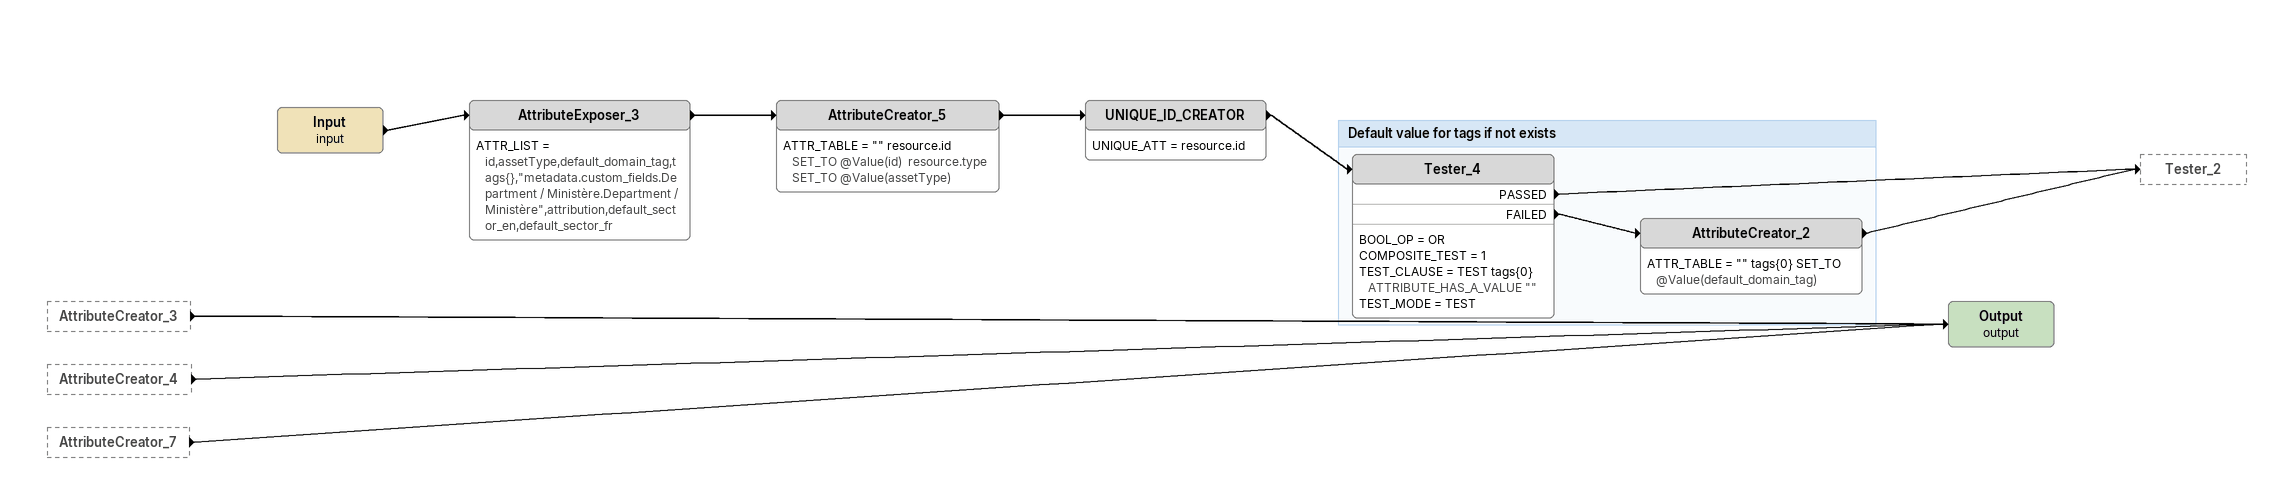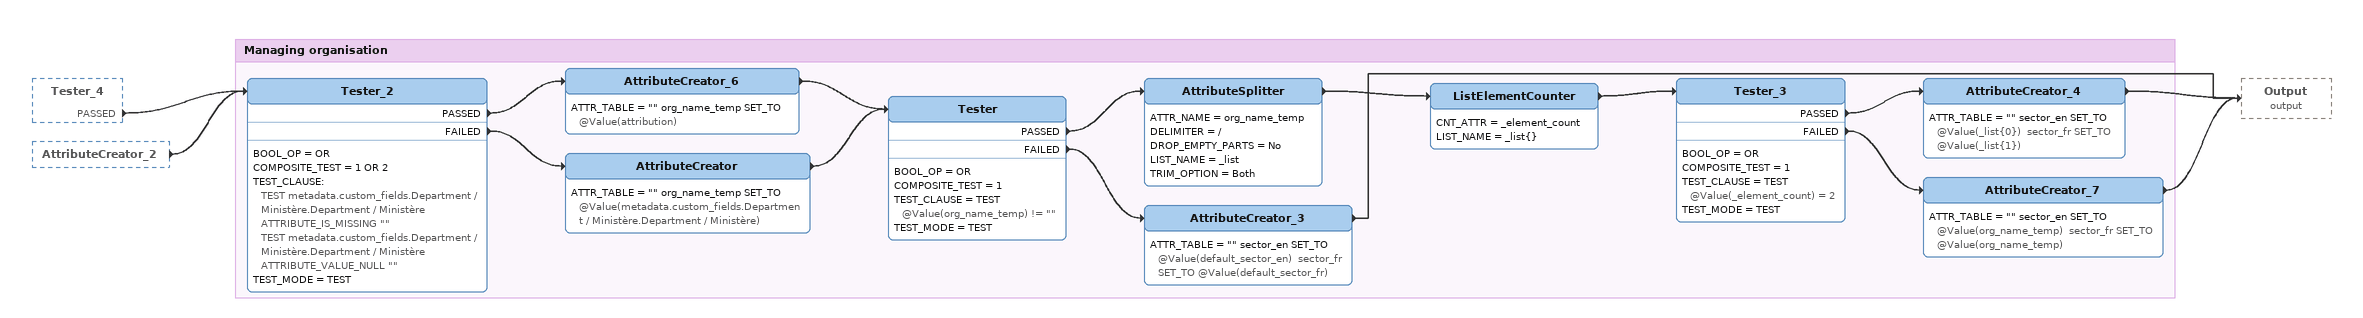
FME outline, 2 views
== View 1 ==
AttributeCreator_3 [outside]
    -> Output (output)
AttributeCreator_4 [outside]
    -> Output (output)
AttributeCreator_7 [outside]
    -> Output (output)
Input (input)
    -> AttributeExposer_3
AttributeExposer_3
    ATTR_LIST = id,assetType,default_domain_tag,tags{},"metadata.custom_fields.Department / Ministère.Department / Ministère",attribution,default_sector_en,default_sector_fr
    -> AttributeCreator_5
AttributeCreator_5
    ATTR_TABLE = "" resource.id SET_TO @Value(id)  resource.type SET_TO @Value(assetType)
    -> UNIQUE_ID_CREATOR
UNIQUE_ID_CREATOR
    UNIQUE_ATT = resource.id
    -> Tester_4
Output (output)

Bookmark: Default value for tags if not exists
Tester_4
    BOOL_OP = OR
    COMPOSITE_TEST = 1
    TEST_CLAUSE = TEST tags{0} ATTRIBUTE_HAS_A_VALUE ""
    TEST_MODE = TEST
    PASSED -> Tester_2
    FAILED -> AttributeCreator_2
AttributeCreator_2
    ATTR_TABLE = "" tags{0} SET_TO @Value(default_domain_tag)
    -> Tester_2

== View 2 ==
Tester_4 [outside]
    PASSED -> Tester_2
AttributeCreator_2 [outside]
    -> Tester_2

Bookmark: Managing organisation
Tester_2
    BOOL_OP = OR
    COMPOSITE_TEST = 1 OR 2
    TEST_CLAUSE:
      TEST metadata.custom_fields.Department / Ministère.Department / Ministère ATTRIBUTE_IS_MISSING ""
      TEST metadata.custom_fields.Department / Ministère.Department / Ministère ATTRIBUTE_VALUE_NULL ""
    TEST_MODE = TEST
    PASSED -> AttributeCreator_6
    FAILED -> AttributeCreator
AttributeCreator_6
    ATTR_TABLE = "" org_name_temp SET_TO @Value(attribution)
    -> Tester
AttributeCreator
    ATTR_TABLE = "" org_name_temp SET_TO @Value(metadata.custom_fields.Department / Ministère.Department / Ministère)
    -> Tester
Tester
    BOOL_OP = OR
    COMPOSITE_TEST = 1
    TEST_CLAUSE = TEST @Value(org_name_temp) != ""
    TEST_MODE = TEST
    PASSED -> AttributeSplitter
    FAILED -> AttributeCreator_3
AttributeSplitter
    ATTR_NAME = org_name_temp
    DELIMITER = /
    DROP_EMPTY_PARTS = No
    LIST_NAME = _list
    TRIM_OPTION = Both
    -> ListElementCounter
ListElementCounter
    CNT_ATTR = _element_count
    LIST_NAME = _list{}
    -> Tester_3
Tester_3
    BOOL_OP = OR
    COMPOSITE_TEST = 1
    TEST_CLAUSE = TEST @Value(_element_count) = 2
    TEST_MODE = TEST
    PASSED -> AttributeCreator_4
    FAILED -> AttributeCreator_7
AttributeCreator_4
    ATTR_TABLE = "" sector_en SET_TO @Value(_list{0})  sector_fr SET_TO @Value(_list{1})
    -> Output (output)
AttributeCreator_7
    ATTR_TABLE = "" sector_en SET_TO @Value(org_name_temp)  sector_fr SET_TO @Value(org_name_temp)
    -> Output (output)
AttributeCreator_3
    ATTR_TABLE = "" sector_en SET_TO @Value(default_sector_en)  sector_fr SET_TO @Value(default_sector_fr)
    -> Output (output)
